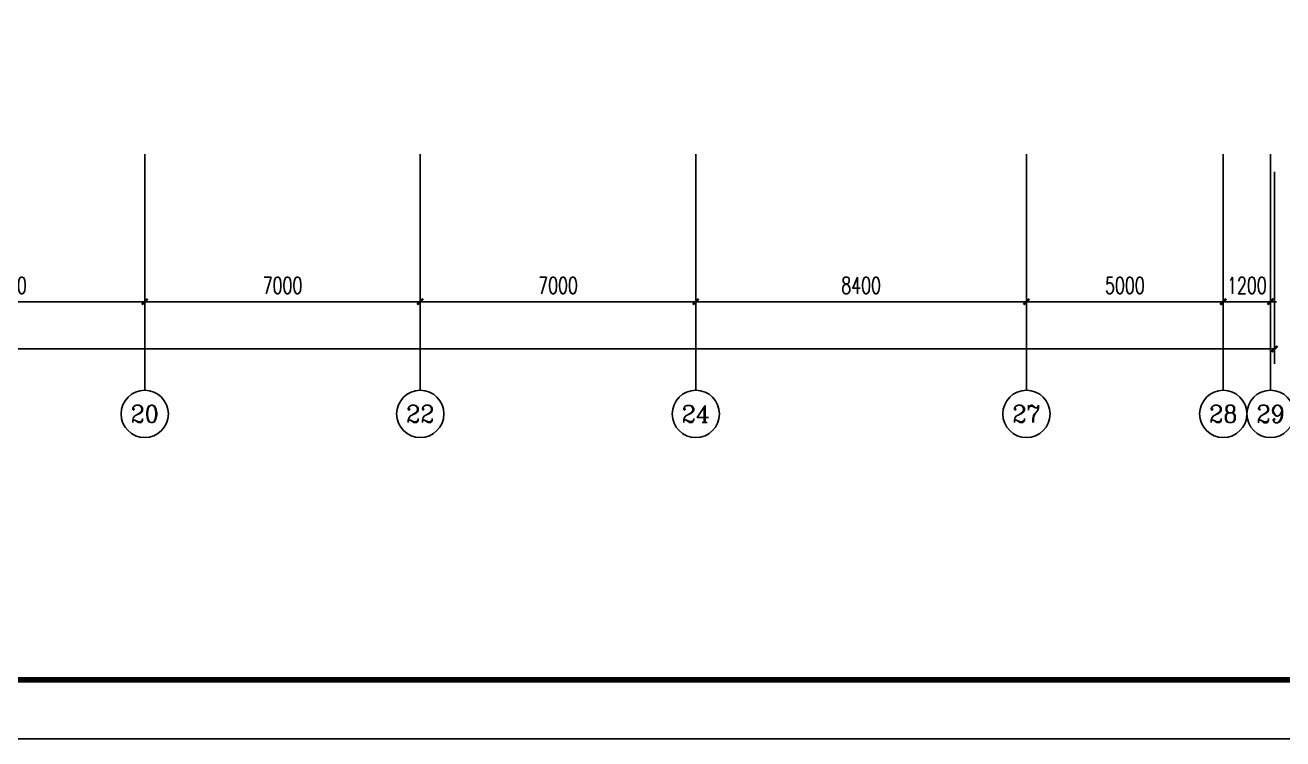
# Model space of a CAD drawing. Extents: x 0 to 302064749, y -59725395 to 1524223.
# Drawn here: x 215907330 to 219102409, y -24088410 to -22275592 of the extents above; entities that cross this region are included whole.
import ezdxf
from ezdxf.enums import TextEntityAlignment as Align

# ---------------------------------------------------------------- set-up
doc = ezdxf.new("R2010")
doc.units = 0
doc.header["$LTSCALE"] = 1000
for name, color, linetype in [('0-底图', 7, 'Continuous'), ('AXIS', 3, 'Continuous'), ('AXIS_TEXT', 7, 'Continuous'), ('BTTK', 7, 'Continuous'), ('PUB_TITLE', 4, 'Continuous')]:
    doc.layers.add(name, color=color, linetype=linetype)
doc.styles.add('_TCH_AXIS', font='COMPLEX', dxfattribs={"bigfont": 'GBCBIG'})
doc.styles.add('A_DIM_T3', font='simplex.shx', dxfattribs={"width": 0.7, "bigfont": 'gbcbig.shx'})
doc.styles.add('COMPLEX', font='COMPLEX')
doc.styles.add('HZ(TK)', font='geniso.shx', dxfattribs={"width": 0.9, "bigfont": 'hztxt.shx'})
doc.dimstyles.new('_TCH_ARCH&&150', dxfattribs={"dimtxt": 420, "dimasz": 150, "dimexe": 375, "dimexo": 450, "dimgap": 202.5, "dimtad": 1, "dimdec": 0, "dimzin": 0, "dimdsep": 46, "dimtxsty": 'A_DIM_T3', "dimblk": 'ARCHTICK', "dimcen": 0.09, "dimclrt": 7, "dimazin": 2, "dimtfac": 1, "dimtdec": 0, "dimtix": 1, "dimtmove": 2, "dimatfit": 3, "dimfxl": 150, "dimtolj": 1, "dimtzin": 0, "dimarcsym": 0})

# ---------------------------------------------------------------- blocks, each defined once
blk = doc.blocks.new('vhtemplate_2020年新竖式图框_A0')
at = {"layer": 'PUB_TITLE', "color": 7}
blk.add_lwpolyline([(0, 0), (1189, 0), (1189, 841), (0, 841)], close=True, dxfattribs=at)
at = {"layer": 'PUB_TITLE', "const_width": 1}
blk.add_lwpolyline([(25, 10), (1179, 10), (1179, 831), (25, 831)], close=True, dxfattribs=at)
at = {"layer": 'BTTK', "color": 4, "style": 'HZ(TK)', "width": 0.9}
for tag, p in [('合作单位', (1144, 743.5)), ('建设单位', (1144, 209.5)), ('工程名称', (1144, 176.5)), ('子项名称', (1154, 160)), ('图纸名称', (1144, 141))]:
    blk.add_attdef(tag, text='', height=3.5, dxfattribs=at).set_placement(p, align=Align.MIDDLE_CENTER)
for tag, p in [('注册证书号', (1156.5, 309.01)), ('注册印章号', (1156.5, 301.01)), ('设计号', (1154, 193)), ('图别', (1137.75, 34)), ('图号', (1170.25, 34)), ('版本号', (1137.75, 26)), ('日期', (1170.25, 26))]:
    blk.add_attdef(tag, text='', height=3.5, dxfattribs=at).set_placement(p, align=Align.MIDDLE)
blk = doc.blocks.new('_AXISO')
blk.add_circle((0, 0), 0.5)
at = {"layer": 'AXIS_TEXT', "style": 'COMPLEX', "width": 1.041667}
blk.add_attdef('A', text='', height=0.56, dxfattribs=at).set_placement((-0.25, -0.28), (0.25, -0.28), align=Align.FIT)
blk = doc.blocks.new('_ArchTick')
at = {"color": 0, "linetype": 'ByBlock', "const_width": 0.4}
blk.add_lwpolyline([(-0.5, -0.5), (0.5, 0.5)], dxfattribs=at)
blk = doc.blocks.new('*D794')
at = {"layer": 'AXIS', "color": 0, "lineweight": -2, "transparency": 16777216}
for p, q in [((1061311, -195248), (1061311, -200123)), ((1172511, -195248), (1172511, -200123)), ((1061311, -199748), (1172511, -199748))]:
    blk.add_line(p, q, dxfattribs=at)
at = {"layer": 'Defpoints', "color": 0, "transparency": 16777216}
for p in [(1061311, -194798), (1172511, -194798), (1172511, -199748)]:
    blk.add_point(p, dxfattribs=at)
at = {"layer": 'AXIS', "color": 0, "lineweight": -2, "transparency": 16777216, "xscale": 150, "yscale": 150, "zscale": 150, "rotation": 180}
blk.add_blockref('_ArchTick', (1061311, -199748), dxfattribs=at)
at = {"layer": 'AXIS', "color": 0, "lineweight": -2, "transparency": 16777216, "xscale": 150, "yscale": 150, "zscale": 150}
blk.add_blockref('_ArchTick', (1172511, -199748), dxfattribs=at)
at = {"layer": 'AXIS', "color": 7, "transparency": 16777216, "insert": (1116911, -199335), "char_height": 420, "attachment_point": 5, "style": 'A_DIM_T3'}
blk.add_mtext('\\A1;111200', dxfattribs=at)
blk = doc.blocks.new('*D854')
at = {"layer": 'AXIS', "color": 0, "lineweight": -2, "transparency": 16777216}
for p, q in [((1136811, -195248), (1136811, -198923)), ((1143811, -195248), (1143811, -198923)), ((1136811, -198548), (1143811, -198548))]:
    blk.add_line(p, q, dxfattribs=at)
at = {"layer": 'Defpoints', "color": 0, "transparency": 16777216}
for p in [(1136811, -194798), (1143811, -194798), (1143811, -198548)]:
    blk.add_point(p, dxfattribs=at)
at = {"layer": 'AXIS', "color": 0, "lineweight": -2, "transparency": 16777216, "xscale": 150, "yscale": 150, "zscale": 150, "rotation": 180}
blk.add_blockref('_ArchTick', (1136811, -198548), dxfattribs=at)
at = {"layer": 'AXIS', "color": 0, "lineweight": -2, "transparency": 16777216, "xscale": 150, "yscale": 150, "zscale": 150}
blk.add_blockref('_ArchTick', (1143811, -198548), dxfattribs=at)
at = {"layer": 'AXIS', "color": 7, "transparency": 16777216, "insert": (1140311, -198135), "char_height": 420, "attachment_point": 5, "style": 'A_DIM_T3'}
blk.add_mtext('\\A1;7000', dxfattribs=at)
blk = doc.blocks.new('*D855')
at = {"layer": 'AXIS', "color": 0, "lineweight": -2, "transparency": 16777216}
for p, q in [((1143811, -195248), (1143811, -198923)), ((1150811, -195248), (1150811, -198923)), ((1143811, -198548), (1150811, -198548))]:
    blk.add_line(p, q, dxfattribs=at)
at = {"layer": 'Defpoints', "color": 0, "transparency": 16777216}
for p in [(1143811, -194798), (1150811, -194798), (1150811, -198548)]:
    blk.add_point(p, dxfattribs=at)
at = {"layer": 'AXIS', "color": 0, "lineweight": -2, "transparency": 16777216, "xscale": 150, "yscale": 150, "zscale": 150, "rotation": 180}
blk.add_blockref('_ArchTick', (1143811, -198548), dxfattribs=at)
at = {"layer": 'AXIS', "color": 0, "lineweight": -2, "transparency": 16777216, "xscale": 150, "yscale": 150, "zscale": 150}
blk.add_blockref('_ArchTick', (1150811, -198548), dxfattribs=at)
at = {"layer": 'AXIS', "color": 7, "transparency": 16777216, "insert": (1147311, -198135), "char_height": 420, "attachment_point": 5, "style": 'A_DIM_T3'}
blk.add_mtext('\\A1;7000', dxfattribs=at)
blk = doc.blocks.new('*D856')
at = {"layer": 'AXIS', "color": 0, "lineweight": -2, "transparency": 16777216}
for p, q in [((1150811, -195248), (1150811, -198923)), ((1157811, -195248), (1157811, -198923)), ((1150811, -198548), (1157811, -198548))]:
    blk.add_line(p, q, dxfattribs=at)
at = {"layer": 'Defpoints', "color": 0, "transparency": 16777216}
for p in [(1150811, -194798), (1157811, -194798), (1157811, -198548)]:
    blk.add_point(p, dxfattribs=at)
at = {"layer": 'AXIS', "color": 0, "lineweight": -2, "transparency": 16777216, "xscale": 150, "yscale": 150, "zscale": 150, "rotation": 180}
blk.add_blockref('_ArchTick', (1150811, -198548), dxfattribs=at)
at = {"layer": 'AXIS', "color": 0, "lineweight": -2, "transparency": 16777216, "xscale": 150, "yscale": 150, "zscale": 150}
blk.add_blockref('_ArchTick', (1157811, -198548), dxfattribs=at)
at = {"layer": 'AXIS', "color": 7, "transparency": 16777216, "insert": (1154311, -198135), "char_height": 420, "attachment_point": 5, "style": 'A_DIM_T3'}
blk.add_mtext('\\A1;7000', dxfattribs=at)
blk = doc.blocks.new('*D857')
at = {"layer": 'AXIS', "color": 0, "lineweight": -2, "transparency": 16777216}
for p, q in [((1157811, -195248), (1157811, -198923)), ((1166211, -195248), (1166211, -198923)), ((1157811, -198548), (1166211, -198548))]:
    blk.add_line(p, q, dxfattribs=at)
at = {"layer": 'Defpoints', "color": 0, "transparency": 16777216}
for p in [(1157811, -194798), (1166211, -194798), (1166211, -198548)]:
    blk.add_point(p, dxfattribs=at)
at = {"layer": 'AXIS', "color": 0, "lineweight": -2, "transparency": 16777216, "xscale": 150, "yscale": 150, "zscale": 150, "rotation": 180}
blk.add_blockref('_ArchTick', (1157811, -198548), dxfattribs=at)
at = {"layer": 'AXIS', "color": 0, "lineweight": -2, "transparency": 16777216, "xscale": 150, "yscale": 150, "zscale": 150}
blk.add_blockref('_ArchTick', (1166211, -198548), dxfattribs=at)
at = {"layer": 'AXIS', "color": 7, "transparency": 16777216, "insert": (1162011, -198135), "char_height": 420, "attachment_point": 5, "style": 'A_DIM_T3'}
blk.add_mtext('\\A1;8400', dxfattribs=at)
blk = doc.blocks.new('*D858')
at = {"layer": 'AXIS', "color": 0, "lineweight": -2, "transparency": 16777216}
for p, q in [((1166211, -195248), (1166211, -198923)), ((1171211, -195248), (1171211, -198923)), ((1166211, -198548), (1171211, -198548))]:
    blk.add_line(p, q, dxfattribs=at)
at = {"layer": 'Defpoints', "color": 0, "transparency": 16777216}
for p in [(1166211, -194798), (1171211, -194798), (1171211, -198548)]:
    blk.add_point(p, dxfattribs=at)
at = {"layer": 'AXIS', "color": 0, "lineweight": -2, "transparency": 16777216, "xscale": 150, "yscale": 150, "zscale": 150, "rotation": 180}
blk.add_blockref('_ArchTick', (1166211, -198548), dxfattribs=at)
at = {"layer": 'AXIS', "color": 0, "lineweight": -2, "transparency": 16777216, "xscale": 150, "yscale": 150, "zscale": 150}
blk.add_blockref('_ArchTick', (1171211, -198548), dxfattribs=at)
at = {"layer": 'AXIS', "color": 7, "transparency": 16777216, "insert": (1168711, -198135), "char_height": 420, "attachment_point": 5, "style": 'A_DIM_T3'}
blk.add_mtext('\\A1;5000', dxfattribs=at)
blk = doc.blocks.new('*D859')
at = {"layer": 'AXIS', "color": 0, "lineweight": -2, "transparency": 16777216}
for p, q in [((1171211, -195248), (1171211, -198923)), ((1172411, -195248), (1172411, -198923)), ((1171211, -198548), (1171061, -198548)), ((1171211, -198548), (1172411, -198548)), ((1172411, -198548), (1172561, -198548))]:
    blk.add_line(p, q, dxfattribs=at)
at = {"layer": 'Defpoints', "color": 0, "transparency": 16777216}
for p in [(1171211, -194798), (1172411, -194798), (1172411, -198548)]:
    blk.add_point(p, dxfattribs=at)
at = {"layer": 'AXIS', "color": 0, "lineweight": -2, "transparency": 16777216, "xscale": 150, "yscale": 150, "zscale": 150}
blk.add_blockref('_ArchTick', (1171211, -198548), dxfattribs=at)
at = {"layer": 'AXIS', "color": 0, "lineweight": -2, "transparency": 16777216, "xscale": 150, "yscale": 150, "zscale": 150, "rotation": 180}
blk.add_blockref('_ArchTick', (1172411, -198548), dxfattribs=at)
at = {"layer": 'AXIS', "color": 7, "transparency": 16777216, "insert": (1171811, -198135), "char_height": 420, "attachment_point": 5, "style": 'A_DIM_T3'}
blk.add_mtext('\\A1;1200', dxfattribs=at)
blk = doc.blocks.new('jgfjh')
at = {"layer": 'AXIS'}
for p, q in [((1143811.3, -194797.5), (1143811.3, -200797.5)), ((1150811.3, -194797.5), (1150811.3, -200797.5)), ((1157811.3, -194797.5), (1157811.3, -200797.5)), ((1166211.3, -194797.5), (1166211.3, -200797.5)), ((1171211.3, -194797.5), (1171211.3, -200797.5)), ((1172411.3, -194797.5), (1172411.3, -200797.5))]:
    blk.add_line(p, q, dxfattribs=at)
ref = blk.add_blockref('_AXISO', (1143811.3, -201397.5), dxfattribs=dict(at, xscale=1200, yscale=1200, zscale=1200))
ref.add_attrib('A', '20', dxfattribs={"layer": 'AXIS_TEXT', "height": 441.41, "style": '_TCH_AXIS'}).set_placement((1143454, -201618.2), (1144168.6, -201618.2), align=Align.FIT)
ref = blk.add_blockref('_AXISO', (1150811.3, -201397.5), dxfattribs=dict(at, xscale=1200, yscale=1200, zscale=1200))
ref.add_attrib('A', '22', dxfattribs={"layer": 'AXIS_TEXT', "height": 441.41, "style": '_TCH_AXIS'}).set_placement((1150454, -201618.2), (1151168.6, -201618.2), align=Align.FIT)
ref = blk.add_blockref('_AXISO', (1157811.3, -201397.5), dxfattribs=dict(at, xscale=1200, yscale=1200, zscale=1200))
ref.add_attrib('A', '24', dxfattribs={"layer": 'AXIS_TEXT', "height": 432.18, "style": '_TCH_AXIS', "width": 0.972222}).set_placement((1157451.1, -201613.6), (1158171.4, -201613.6), align=Align.FIT)
ref = blk.add_blockref('_AXISO', (1166211.3, -201397.5), dxfattribs=dict(at, xscale=1200, yscale=1200, zscale=1200))
ref.add_attrib('A', '27', dxfattribs={"layer": 'AXIS_TEXT', "height": 441.41, "style": '_TCH_AXIS'}).set_placement((1165854, -201618.2), (1166568.6, -201618.2), align=Align.FIT)
ref = blk.add_blockref('_AXISO', (1171211.3, -201397.5), dxfattribs=dict(at, xscale=1200, yscale=1200, zscale=1200))
ref.add_attrib('A', '28', dxfattribs={"layer": 'AXIS_TEXT', "height": 441.41, "style": '_TCH_AXIS'}).set_placement((1170854, -201618.2), (1171568.6, -201618.2), align=Align.FIT)
ref = blk.add_blockref('_AXISO', (1172411.3, -201397.5), dxfattribs=dict(at, xscale=1200, yscale=1200, zscale=1200))
ref.add_attrib('A', '29', dxfattribs={"layer": 'AXIS_TEXT', "height": 450.98, "style": '_TCH_AXIS', "width": 0.970588}).set_placement((1172057, -201623), (1172765.6, -201623), align=Align.FIT)
for p1, p2, distance, picture, middle in [((1061311.3, -194797.5), (1172511.3, -194797.5), -4950, '*D794', (1116911.3, -199335)), ((1136811.3, -194797.5), (1143811.3, -194797.5), -3750, '*D854', (1140311.3, -198135)), ((1143811.3, -194797.5), (1150811.3, -194797.5), -3750, '*D855', (1147311.3, -198135)), ((1150811.3, -194797.5), (1157811.3, -194797.5), -3750, '*D856', (1154311.3, -198135)), ((1157811.3, -194797.5), (1166211.3, -194797.5), -3750, '*D857', (1162011.3, -198135)), ((1166211.3, -194797.5), (1171211.3, -194797.5), -3750, '*D858', (1168711.3, -198135)), ((1171211.3, -194797.5), (1172411.3, -194797.5), -3750, '*D859', (1171811.3, -198135))]:
    dim = blk.add_aligned_dim(p1=p1, p2=p2, distance=distance, dimstyle='_TCH_ARCH&&150', dxfattribs=at)
    dim.commit()
    dim.dimension.update_dxf_attribs({"geometry": picture, "text_midpoint": middle})
blk = doc.blocks.new('1#教学楼-电提建筑结构')
at = {"layer": '0-底图', "xscale": 150, "yscale": 150, "zscale": 150}
blk.add_blockref('vhtemplate_2020年新竖式图框_A0', (2031891.8, -240433), dxfattribs=at)
at = {"layer": '0-底图'}
blk.add_blockref('jgfjh', (997396.8, -30782), dxfattribs=at)

msp = doc.modelspace()

# ---------------------------------------------------------------- block references
at = {"xscale": 100, "yscale": 100, "zscale": 100}
msp.add_blockref('1#教学楼-电提建筑结构', (2090275, -45113), dxfattribs=at)

doc.saveas('drawing.dxf')
